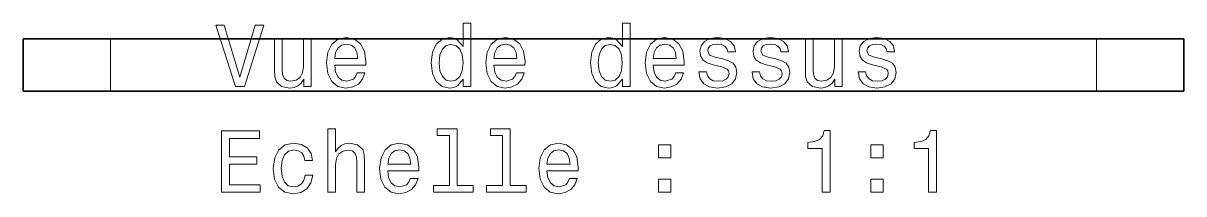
# Model space of a CAD drawing. Extents: x -131 to 1002, y -402 to 783.
# Drawn here: x 415.7 to 482, y -326.3 to -316.6 of the extents above; entities that cross this region are included whole.
import ezdxf

# ---------------------------------------------------------------- set-up
doc = ezdxf.new("R2010")
doc.units = 0

msp = doc.modelspace()

# ---------------------------------------------------------------- linework, layer by layer
at = {"color": 7, "lineweight": 35, "ltscale": 0.125}
for p, q in [((415.655, -317.472), (420.655, -317.472)), ((477.035, -317.472), (482.035, -317.472)), ((415.655, -320.472), (420.655, -320.472)), ((477.035, -320.472), (482.035, -320.472))]:
    msp.add_line(p, q, dxfattribs=at)
at = {"color": 7, "lineweight": 35, "ltscale": 0.075}
for p, q in [((415.655, -317.472), (415.655, -320.472)), ((482.035, -317.472), (482.035, -320.472))]:
    msp.add_line(p, q, dxfattribs=at)
at = {"color": 7, "lineweight": 35}
for p, q in [((477.035, -317.472), (420.655, -317.472)), ((477.035, -320.472), (420.655, -320.472))]:
    msp.add_line(p, q, dxfattribs=at)
at = {"color": 7, "lineweight": 13, "ltscale": 0.075}
for p, q in [((420.655, -317.472), (420.655, -320.472)), ((477.035, -317.472), (477.035, -320.472))]:
    msp.add_line(p, q, dxfattribs=at)
at = {"color": 7, "lineweight": 13}
for points in [[(440.817, -319.777), (440.817, -320.195), (441.261, -320.195), (441.261, -316.574), (440.822, -316.574), (440.822, -317.901), (440.484, -317.517), (440.277, -317.426), (440.04, -317.391), (439.612, -317.492), (439.279, -317.774), (439.062, -318.228), (438.986, -318.839), (439.062, -319.449), (439.279, -319.908), (439.612, -320.195), (440.04, -320.291), (440.277, -320.256), (440.489, -320.165)], [(449.925, -319.777), (449.925, -320.195), (450.369, -320.195), (450.369, -316.574), (449.93, -316.574), (449.93, -317.901), (449.592, -317.517), (449.385, -317.426), (449.148, -317.391), (448.72, -317.492), (448.387, -317.774), (448.17, -318.228), (448.094, -318.839), (448.17, -319.449), (448.387, -319.908), (448.72, -320.195), (449.148, -320.291), (449.385, -320.256), (449.597, -320.165)], [(428.93, -316.69), (428.052, -319.671), (427.15, -316.69), (426.671, -316.69), (427.8, -320.195), (428.305, -320.195), (429.409, -316.69)], [(432.132, -317.487), (431.689, -317.487), (431.689, -319.05), (431.638, -319.414), (431.492, -319.676), (431.265, -319.837), (430.967, -319.888), (430.73, -319.847), (430.579, -319.726), (430.493, -319.519), (430.473, -319.227), (430.473, -317.487), (430.029, -317.487), (430.029, -319.267), (430.045, -319.625), (430.14, -319.923), (430.433, -320.195), (430.902, -320.291), (431.154, -320.256), (431.371, -320.165), (431.557, -320.009), (431.709, -319.782), (431.709, -320.195), (432.132, -320.195)], [(433.469, -318.97), (435.244, -318.97), (435.249, -318.763), (435.168, -318.183), (434.947, -317.749), (434.594, -317.487), (434.125, -317.391), (433.666, -317.492), (433.313, -317.774), (433.086, -318.233), (433.005, -318.839), (433.081, -319.459), (433.307, -319.913), (433.655, -320.195), (434.109, -320.291), (434.503, -320.225), (434.826, -320.054), (435.063, -319.782), (435.199, -319.419), (434.76, -319.419), (434.669, -319.62), (434.538, -319.772), (434.165, -319.893), (433.877, -319.837), (433.661, -319.661), (433.519, -319.373), (433.469, -318.985)], [(433.469, -318.597), (433.524, -318.249), (433.661, -317.991), (433.867, -317.835), (434.14, -317.78), (434.407, -317.835), (434.614, -317.991), (434.74, -318.249), (434.785, -318.597)], [(440.116, -317.79), (440.408, -317.86), (440.63, -318.057), (440.761, -318.385), (440.812, -318.839), (440.761, -319.298), (440.63, -319.625), (440.408, -319.827), (440.116, -319.893), (439.839, -319.827), (439.627, -319.625), (439.485, -319.292), (439.44, -318.839), (439.485, -318.39), (439.627, -318.062), (439.839, -317.86)], [(442.577, -318.97), (444.352, -318.97), (444.357, -318.763), (444.277, -318.183), (444.055, -317.749), (443.702, -317.487), (443.233, -317.391), (442.774, -317.492), (442.421, -317.774), (442.194, -318.233), (442.113, -318.839), (442.189, -319.459), (442.416, -319.913), (442.764, -320.195), (443.217, -320.291), (443.611, -320.225), (443.934, -320.054), (444.171, -319.782), (444.307, -319.419), (443.868, -319.419), (443.777, -319.62), (443.646, -319.772), (443.273, -319.893), (442.985, -319.837), (442.769, -319.661), (442.627, -319.373), (442.577, -318.985)], [(442.577, -318.597), (442.632, -318.249), (442.769, -317.991), (442.975, -317.835), (443.248, -317.78), (443.515, -317.835), (443.722, -317.991), (443.848, -318.249), (443.893, -318.597)], [(449.224, -317.79), (449.516, -317.86), (449.738, -318.057), (449.869, -318.385), (449.92, -318.839), (449.869, -319.298), (449.738, -319.625), (449.516, -319.827), (449.224, -319.893), (448.947, -319.827), (448.735, -319.625), (448.594, -319.292), (448.548, -318.839), (448.594, -318.39), (448.735, -318.062), (448.947, -317.86)], [(451.685, -318.97), (453.46, -318.97), (453.465, -318.763), (453.385, -318.183), (453.163, -317.749), (452.81, -317.487), (452.341, -317.391), (451.882, -317.492), (451.529, -317.774), (451.302, -318.233), (451.221, -318.839), (451.297, -319.459), (451.524, -319.913), (451.872, -320.195), (452.326, -320.291), (452.719, -320.225), (453.042, -320.054), (453.279, -319.782), (453.415, -319.419), (452.976, -319.419), (452.885, -319.62), (452.754, -319.772), (452.381, -319.893), (452.094, -319.837), (451.877, -319.661), (451.735, -319.373), (451.685, -318.985)], [(451.685, -318.597), (451.741, -318.249), (451.877, -317.991), (452.083, -317.835), (452.356, -317.78), (452.623, -317.835), (452.83, -317.991), (452.956, -318.249), (453.001, -318.597)], [(455.659, -318.617), (455.23, -318.516), (454.913, -318.4), (454.807, -318.163), (454.837, -317.996), (454.943, -317.875), (455.114, -317.8), (455.362, -317.769), (455.599, -317.8), (455.785, -317.89), (455.906, -318.027), (455.957, -318.208), (456.39, -318.208), (456.39, -318.198), (456.315, -317.87), (456.108, -317.613), (455.785, -317.452), (455.362, -317.391), (454.933, -317.452), (454.62, -317.618), (454.423, -317.865), (454.363, -318.178), (454.408, -318.481), (454.55, -318.692), (454.782, -318.844), (455.119, -318.95), (455.614, -319.071), (455.916, -319.197), (455.997, -319.298), (456.027, -319.449), (455.982, -319.635), (455.861, -319.777), (455.664, -319.867), (455.402, -319.898), (455.125, -319.867), (454.923, -319.762), (454.787, -319.59), (454.731, -319.353), (454.302, -319.353), (454.373, -319.756), (454.58, -320.049), (454.908, -320.225), (455.362, -320.291), (455.836, -320.225), (456.184, -320.049), (456.395, -319.767), (456.471, -319.398), (456.416, -319.081), (456.259, -318.864), (456.002, -318.723)], [(458.695, -318.617), (458.266, -318.516), (457.949, -318.4), (457.843, -318.163), (457.873, -317.996), (457.979, -317.875), (458.15, -317.8), (458.398, -317.769), (458.635, -317.8), (458.821, -317.89), (458.942, -318.027), (458.993, -318.208), (459.426, -318.208), (459.426, -318.198), (459.351, -317.87), (459.144, -317.613), (458.821, -317.452), (458.398, -317.391), (457.969, -317.452), (457.656, -317.618), (457.46, -317.865), (457.399, -318.178), (457.444, -318.481), (457.586, -318.692), (457.818, -318.844), (458.155, -318.95), (458.65, -319.071), (458.952, -319.197), (459.033, -319.298), (459.063, -319.449), (459.018, -319.635), (458.897, -319.777), (458.7, -319.867), (458.438, -319.898), (458.161, -319.867), (457.959, -319.762), (457.823, -319.59), (457.767, -319.353), (457.339, -319.353), (457.409, -319.756), (457.616, -320.049), (457.944, -320.225), (458.398, -320.291), (458.872, -320.225), (459.22, -320.049), (459.431, -319.767), (459.507, -319.398), (459.452, -319.081), (459.295, -318.864), (459.038, -318.723)], [(462.493, -317.487), (462.049, -317.487), (462.049, -319.05), (461.998, -319.414), (461.852, -319.676), (461.625, -319.837), (461.328, -319.888), (461.091, -319.847), (460.939, -319.726), (460.854, -319.519), (460.833, -319.227), (460.833, -317.487), (460.39, -317.487), (460.39, -319.267), (460.405, -319.625), (460.501, -319.923), (460.793, -320.195), (461.262, -320.291), (461.514, -320.256), (461.731, -320.165), (461.918, -320.009), (462.069, -319.782), (462.069, -320.195), (462.493, -320.195)], [(464.767, -318.617), (464.339, -318.516), (464.021, -318.4), (463.915, -318.163), (463.945, -317.996), (464.051, -317.875), (464.223, -317.8), (464.47, -317.769), (464.707, -317.8), (464.893, -317.89), (465.014, -318.027), (465.065, -318.208), (465.498, -318.208), (465.498, -318.198), (465.423, -317.87), (465.216, -317.613), (464.893, -317.452), (464.47, -317.391), (464.041, -317.452), (463.728, -317.618), (463.532, -317.865), (463.471, -318.178), (463.516, -318.481), (463.658, -318.692), (463.89, -318.844), (464.228, -318.95), (464.722, -319.071), (465.024, -319.197), (465.105, -319.298), (465.135, -319.449), (465.09, -319.635), (464.969, -319.777), (464.772, -319.867), (464.51, -319.898), (464.233, -319.867), (464.031, -319.762), (463.895, -319.59), (463.839, -319.353), (463.411, -319.353), (463.481, -319.756), (463.688, -320.049), (464.016, -320.225), (464.47, -320.291), (464.944, -320.225), (465.292, -320.049), (465.503, -319.767), (465.579, -319.398), (465.524, -319.081), (465.367, -318.864), (465.11, -318.723)], [(426.993, -326.242), (429.212, -326.242), (429.212, -325.818), (427.457, -325.818), (427.457, -324.633), (429.021, -324.633), (429.021, -324.215), (427.457, -324.215), (427.457, -323.166), (429.172, -323.166), (429.172, -322.742), (426.993, -322.742)], [(433.081, -326.242), (433.524, -326.242), (433.524, -324.679), (433.57, -324.321), (433.716, -324.058), (433.943, -323.897), (434.246, -323.836), (434.488, -323.887), (434.639, -324.023), (434.715, -324.25), (434.74, -324.553), (434.74, -326.242), (435.184, -326.242), (435.184, -324.462), (435.163, -324.104), (435.073, -323.806), (434.775, -323.534), (434.311, -323.438), (434.059, -323.473), (433.842, -323.569), (433.661, -323.72), (433.524, -323.927), (433.524, -322.621), (433.081, -322.621)], [(440.035, -322.994), (440.035, -325.869), (439.122, -325.869), (439.122, -326.242), (441.387, -326.242), (441.387, -325.869), (440.479, -325.869), (440.479, -322.621), (439.339, -322.621), (439.339, -322.994)], [(443.071, -322.994), (443.071, -325.869), (442.158, -325.869), (442.158, -326.242), (444.423, -326.242), (444.423, -325.869), (443.515, -325.869), (443.515, -322.621), (442.375, -322.621), (442.375, -322.994)], [(461.358, -326.242), (461.817, -326.242), (461.817, -322.717), (461.474, -322.717), (461.383, -323.024), (461.202, -323.231), (460.924, -323.352), (460.541, -323.393), (460.541, -323.751), (461.358, -323.751)], [(467.43, -326.242), (467.889, -326.242), (467.889, -322.717), (467.546, -322.717), (467.455, -323.024), (467.274, -323.231), (466.996, -323.352), (466.613, -323.393), (466.613, -323.751), (467.43, -323.751)], [(431.769, -324.432), (432.208, -324.432), (432.117, -324.028), (431.9, -323.71), (431.563, -323.514), (431.124, -323.438), (430.64, -323.539), (430.271, -323.821), (430.039, -324.28), (429.959, -324.896), (430.034, -325.506), (430.261, -325.96), (430.619, -326.242), (431.109, -326.338), (431.542, -326.262), (431.88, -326.05), (432.112, -325.718), (432.213, -325.274), (431.789, -325.274), (431.714, -325.556), (431.573, -325.768), (431.371, -325.899), (431.124, -325.939), (430.816, -325.874), (430.594, -325.672), (430.458, -325.344), (430.413, -324.88), (430.458, -324.427), (430.599, -324.099), (430.826, -323.897), (431.124, -323.826), (431.386, -323.872), (431.583, -323.988), (431.714, -324.179)], [(436.505, -325.017), (438.28, -325.017), (438.285, -324.81), (438.204, -324.23), (437.983, -323.796), (437.63, -323.534), (437.161, -323.438), (436.702, -323.539), (436.349, -323.821), (436.122, -324.28), (436.041, -324.885), (436.117, -325.506), (436.344, -325.96), (436.692, -326.242), (437.145, -326.338), (437.539, -326.272), (437.862, -326.101), (438.099, -325.829), (438.235, -325.465), (437.796, -325.465), (437.705, -325.667), (437.574, -325.818), (437.201, -325.939), (436.913, -325.884), (436.697, -325.707), (436.555, -325.42), (436.505, -325.032)], [(436.505, -324.643), (436.56, -324.295), (436.697, -324.038), (436.903, -323.882), (437.176, -323.826), (437.443, -323.882), (437.65, -324.038), (437.776, -324.295), (437.821, -324.643)], [(445.613, -325.017), (447.388, -325.017), (447.393, -324.81), (447.313, -324.23), (447.091, -323.796), (446.738, -323.534), (446.269, -323.438), (445.81, -323.539), (445.457, -323.821), (445.23, -324.28), (445.149, -324.885), (445.225, -325.506), (445.452, -325.96), (445.8, -326.242), (446.253, -326.338), (446.647, -326.272), (446.97, -326.101), (447.207, -325.829), (447.343, -325.465), (446.904, -325.465), (446.813, -325.667), (446.682, -325.818), (446.309, -325.939), (446.021, -325.884), (445.805, -325.707), (445.663, -325.42), (445.613, -325.032)], [(445.613, -324.643), (445.668, -324.295), (445.805, -324.038), (446.011, -323.882), (446.284, -323.826), (446.551, -323.882), (446.758, -324.038), (446.884, -324.295), (446.929, -324.643)], [(451.993, -324.285), (452.689, -324.285), (452.689, -323.534), (451.993, -323.534)], [(464.137, -324.285), (464.833, -324.285), (464.833, -323.534), (464.137, -323.534)], [(451.993, -326.242), (452.689, -326.242), (452.689, -325.491), (451.993, -325.491)], [(464.137, -326.242), (464.833, -326.242), (464.833, -325.491), (464.137, -325.491)]]:
    msp.add_lwpolyline(points, close=True, dxfattribs=at)

doc.saveas('drawing.dxf')
